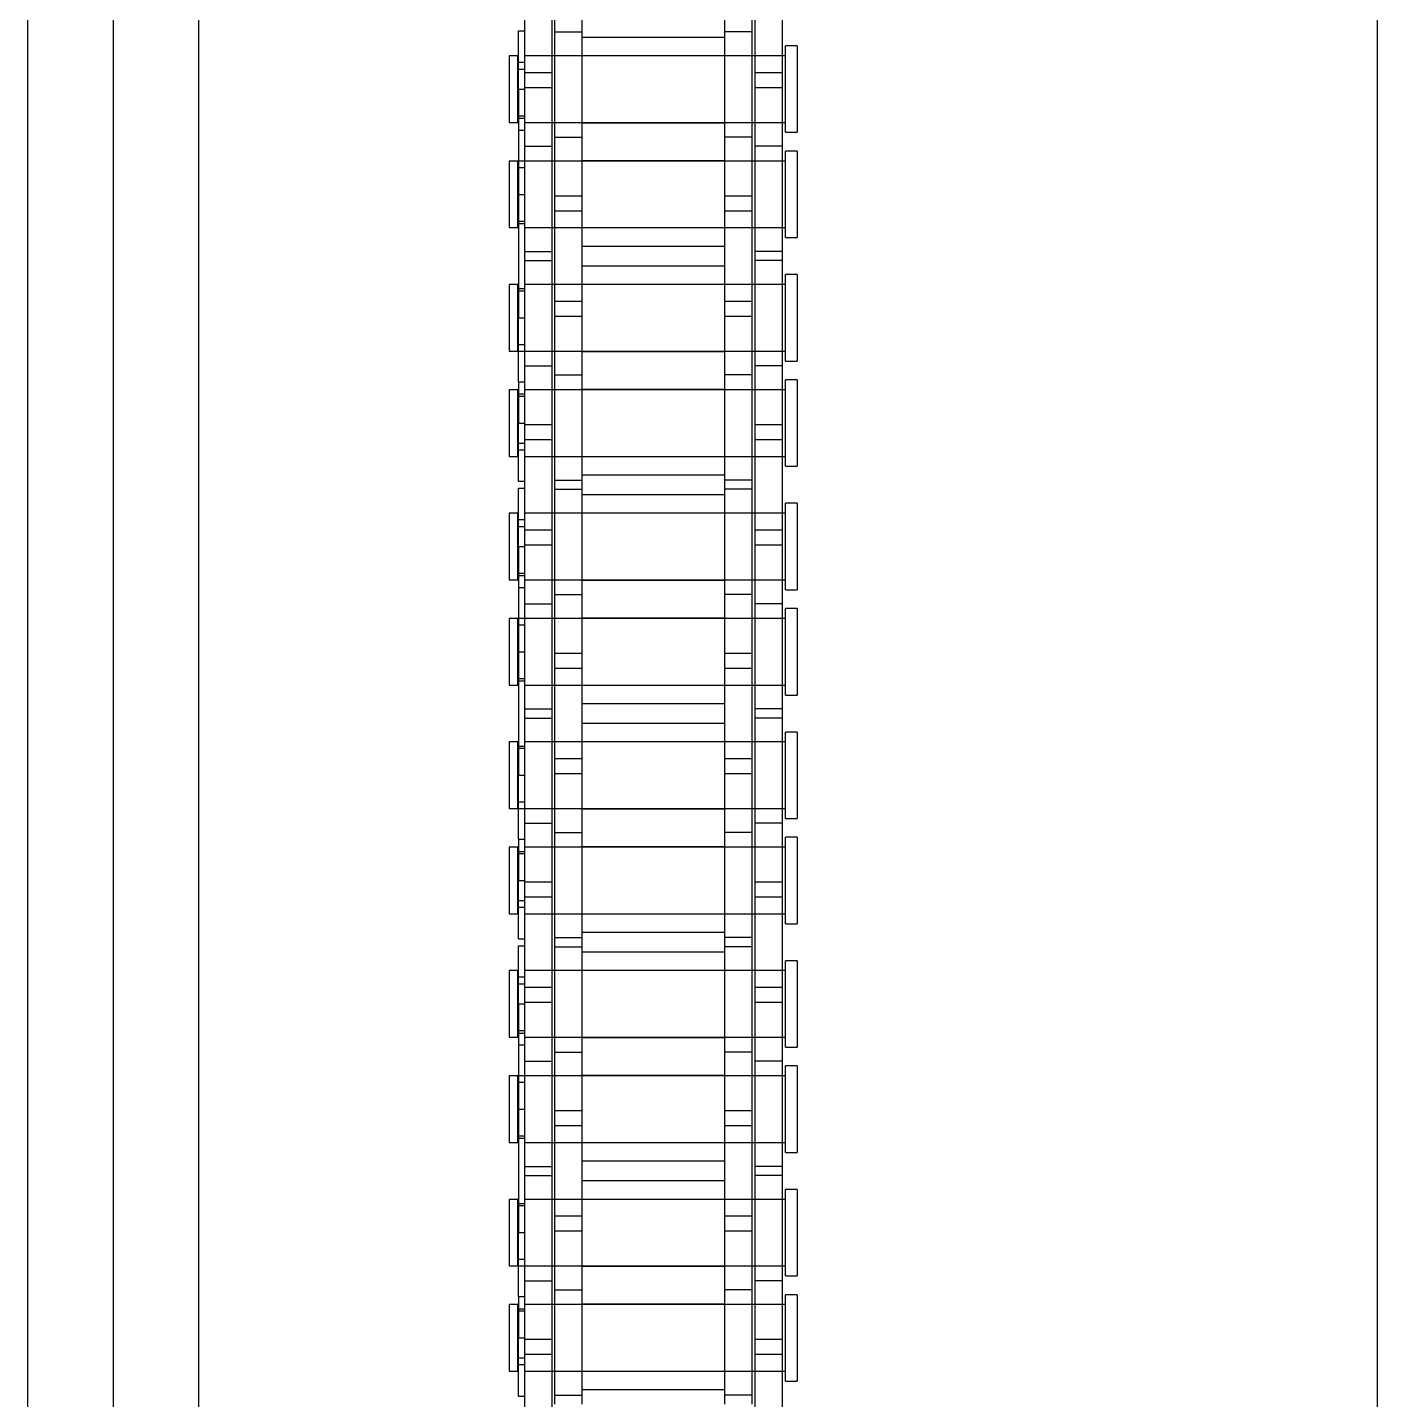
# Model space of a CAD drawing. Header units: metres. Extents: x 0 to 63075, y 0 to 44550.
# Drawn here: x 14100.6 to 14175.6, y 27492.5 to 27568.7 of the extents above; entities that cross this region are included whole.
import ezdxf

# ---------------------------------------------------------------- set-up
doc = ezdxf.new("R2010")
doc.units = ezdxf.units.M
doc.header["$LTSCALE"] = 75
doc.linetypes.add('HIDDEN2', pattern=[4.7625, 3.175, -1.5875])
for name, color, linetype in [('SDM', 7, 'Continuous'), ('SL4', 4, 'Continuous'), ('ST1', 7, 'HIDDEN2')]:
    doc.layers.add(name, color=color, linetype=linetype)

# ---------------------------------------------------------------- blocks, each defined once
blk = doc.blocks.new('A$Ca53c419a')
at = {"layer": 'SL4'}
for p, q in [((2334.737, 495.765), (1009.762, 495.765)), ((1009.762, 486.24), (2334.737, 486.24)), ((1009.762, 420.765), (2334.737, 420.765))]:
    blk.add_line(p, q, dxfattribs=at)
at = {"layer": 'ST1'}
for p, q in [((2334.737, 491.003), (1009.762, 491.003)), ((1009.762, 486.24), (2334.737, 486.24)), ((1097.174, 469), (1093.484, 469)), ((1093.484, 469), (1093.484, 468.526)), ((1097.174, 468.526), (1097.174, 469)), ((1103.022, 469), (1099.332, 469)), ((1099.332, 469), (1099.332, 468.526)), ((1103.022, 468.526), (1103.022, 469)), ((1109.874, 469), (1106.184, 469)), ((1106.184, 469), (1106.184, 468.526)), ((1109.874, 468.526), (1109.874, 469)), ((1115.722, 469), (1112.032, 469)), ((1112.032, 469), (1112.032, 468.526)), ((1115.722, 468.526), (1115.722, 469)), ((1122.574, 469), (1118.884, 469)), ((1118.884, 469), (1118.884, 468.526)), ((1122.574, 468.526), (1122.574, 469)), ((1128.422, 469), (1124.732, 469)), ((1124.732, 469), (1124.732, 468.526)), ((1128.422, 468.526), (1128.422, 469)), ((1135.274, 469), (1131.584, 469)), ((1131.584, 469), (1131.584, 468.526)), ((1135.274, 468.526), (1135.274, 469)), ((1141.122, 469), (1137.432, 469)), ((1137.432, 469), (1137.432, 468.526)), ((1141.122, 468.526), (1141.122, 469)), ((1147.974, 469), (1144.284, 469)), ((1144.284, 469), (1144.284, 468.526)), ((1147.974, 468.526), (1147.974, 469)), ((1153.822, 469), (1150.132, 469)), ((1150.132, 469), (1150.132, 468.526)), ((1153.822, 468.526), (1153.822, 469)), ((1160.674, 469), (1156.984, 469)), ((1156.984, 469), (1156.984, 468.526)), ((1160.674, 468.526), (1160.674, 469)), ((1166.522, 469), (1162.832, 469)), ((1162.832, 469), (1162.832, 468.526)), ((1166.522, 468.526), (1166.522, 469)), ((1094.397, 468.157), (1085.302, 468.157)), ((1092.098, 468.489), (1092.098, 468.157)), ((1092.098, 468.489), (1095.329, 468.489)), ((1093.484, 468.526), (1097.174, 468.526)), ((1093.484, 468.157), (1093.484, 466.637)), ((1093.484, 468.157), (1093.484, 453.659)), ((1093.853, 468.526), (1093.853, 468.157)), ((1094.222, 468.489), (1094.222, 468.157)), ((1095.257, 468.157), (1094.397, 468.157)), ((1094.397, 466.637), (1094.397, 468.157)), ((1104.352, 468.157), (1095.257, 468.157)), ((1095.257, 468.157), (1095.257, 466.637)), ((1095.329, 468.489), (1095.329, 468.157)), ((1097.625, 468.489), (1095.329, 468.489)), ((1096.805, 468.157), (1096.805, 468.526)), ((1096.948, 468.489), (1096.948, 468.157)), ((1097.174, 466.637), (1097.174, 468.157)), ((1097.174, 453.659), (1097.174, 468.157)), ((1097.625, 468.489), (1101.177, 468.489)), ((1097.625, 468.489), (1097.625, 468.157)), ((1098.504, 468.157), (1098.504, 466.637)), ((1099.332, 468.526), (1103.022, 468.526)), ((1099.332, 468.489), (1099.332, 466.637)), ((1099.332, 468.157), (1099.332, 453.659)), ((1099.701, 468.526), (1099.701, 468.157)), ((1101.177, 468.489), (1101.177, 468.157)), ((1113.877, 468.489), (1101.177, 468.489)), ((1102.653, 468.157), (1102.653, 468.526)), ((1102.796, 468.489), (1102.796, 468.157)), ((1103.022, 466.637), (1103.022, 468.157)), ((1103.022, 453.659), (1103.022, 468.157)), ((1104.352, 468.157), (1104.352, 466.637)), ((1110.702, 468.157), (1104.352, 468.157)), ((1104.854, 468.157), (1104.854, 466.637)), ((1106.184, 468.526), (1109.874, 468.526)), ((1106.184, 468.157), (1106.184, 466.637)), ((1106.184, 468.157), (1106.184, 453.659)), ((1106.41, 468.489), (1106.41, 468.157)), ((1106.553, 468.526), (1106.553, 468.157)), ((1108.029, 468.489), (1108.029, 468.157)), ((1109.505, 468.157), (1109.505, 468.526)), ((1109.874, 466.637), (1109.874, 468.489)), ((1109.874, 453.659), (1109.874, 468.157)), ((1110.702, 468.157), (1110.702, 466.637)), ((1119.797, 468.157), (1110.702, 468.157)), ((1111.581, 468.157), (1111.581, 468.489)), ((1112.032, 468.526), (1115.722, 468.526)), ((1112.032, 468.157), (1112.032, 466.637)), ((1112.032, 468.157), (1112.032, 453.659)), ((1112.258, 468.489), (1112.258, 468.157)), ((1112.401, 468.526), (1112.401, 468.157)), ((1113.877, 468.489), (1113.877, 468.157)), ((1113.877, 468.489), (1117.108, 468.489)), ((1113.949, 466.637), (1113.949, 468.157)), ((1114.809, 468.157), (1114.809, 466.637)), ((1114.984, 468.489), (1114.984, 468.157)), ((1115.353, 468.157), (1115.353, 468.526)), ((1115.722, 466.637), (1115.722, 468.157)), ((1115.722, 453.659), (1115.722, 468.157)), ((1117.108, 468.489), (1117.108, 468.157)), ((1117.498, 468.489), (1117.498, 468.157)), ((1117.498, 468.489), (1120.729, 468.489)), ((1118.884, 468.526), (1122.574, 468.526)), ((1118.884, 468.157), (1118.884, 466.637)), ((1118.884, 468.157), (1118.884, 453.659)), ((1119.253, 468.526), (1119.253, 468.157)), ((1119.622, 468.489), (1119.622, 468.157)), ((1120.657, 468.157), (1119.797, 468.157)), ((1119.797, 466.637), (1119.797, 468.157)), ((1129.752, 468.157), (1120.657, 468.157)), ((1120.657, 468.157), (1120.657, 466.637)), ((1120.729, 468.489), (1120.729, 468.157)), ((1123.025, 468.489), (1120.729, 468.489)), ((1122.205, 468.157), (1122.205, 468.526)), ((1122.348, 468.489), (1122.348, 468.157)), ((1122.574, 466.637), (1122.574, 468.157)), ((1122.574, 453.659), (1122.574, 468.157)), ((1123.025, 468.489), (1126.577, 468.489)), ((1123.025, 468.489), (1123.025, 468.157)), ((1123.904, 468.157), (1123.904, 466.637)), ((1124.732, 468.526), (1128.422, 468.526)), ((1124.732, 468.489), (1124.732, 466.637)), ((1124.732, 468.157), (1124.732, 453.659)), ((1125.101, 468.526), (1125.101, 468.157)), ((1126.577, 468.489), (1126.577, 468.157)), ((1139.277, 468.489), (1126.577, 468.489)), ((1128.053, 468.157), (1128.053, 468.526)), ((1128.196, 468.489), (1128.196, 468.157)), ((1128.422, 466.637), (1128.422, 468.157)), ((1128.422, 453.659), (1128.422, 468.157)), ((1129.752, 468.157), (1129.752, 466.637)), ((1136.102, 468.157), (1129.752, 468.157)), ((1130.254, 468.157), (1130.254, 466.637)), ((1131.584, 468.526), (1135.274, 468.526)), ((1131.584, 468.157), (1131.584, 466.637)), ((1131.584, 468.157), (1131.584, 453.659)), ((1131.81, 468.489), (1131.81, 468.157)), ((1131.953, 468.526), (1131.953, 468.157)), ((1133.429, 468.489), (1133.429, 468.157)), ((1134.905, 468.157), (1134.905, 468.526)), ((1135.274, 466.637), (1135.274, 468.489)), ((1135.274, 453.659), (1135.274, 468.157)), ((1136.102, 468.157), (1136.102, 466.637)), ((1145.197, 468.157), (1136.102, 468.157)), ((1136.981, 468.157), (1136.981, 468.489)), ((1137.432, 468.526), (1141.122, 468.526)), ((1137.432, 468.157), (1137.432, 466.637)), ((1137.432, 468.157), (1137.432, 453.659)), ((1137.658, 468.489), (1137.658, 468.157)), ((1137.801, 468.526), (1137.801, 468.157)), ((1139.277, 468.489), (1139.277, 468.157)), ((1139.277, 468.489), (1142.508, 468.489)), ((1139.349, 466.637), (1139.349, 468.157)), ((1140.209, 468.157), (1140.209, 466.637)), ((1140.384, 468.489), (1140.384, 468.157)), ((1140.753, 468.157), (1140.753, 468.526)), ((1141.122, 466.637), (1141.122, 468.157)), ((1141.122, 453.659), (1141.122, 468.157)), ((1142.508, 468.489), (1142.508, 468.157)), ((1142.898, 468.489), (1142.898, 468.157)), ((1142.898, 468.489), (1146.129, 468.489)), ((1144.284, 468.526), (1147.974, 468.526)), ((1144.284, 468.157), (1144.284, 466.637)), ((1144.284, 468.157), (1144.284, 453.659)), ((1144.653, 468.526), (1144.653, 468.157)), ((1145.022, 468.489), (1145.022, 468.157)), ((1146.057, 468.157), (1145.197, 468.157)), ((1145.197, 466.637), (1145.197, 468.157)), ((1155.152, 468.157), (1146.057, 468.157)), ((1146.057, 468.157), (1146.057, 466.637)), ((1146.129, 468.489), (1146.129, 468.157)), ((1148.425, 468.489), (1146.129, 468.489)), ((1147.605, 468.157), (1147.605, 468.526)), ((1147.748, 468.489), (1147.748, 468.157)), ((1147.974, 466.637), (1147.974, 468.157)), ((1147.974, 453.659), (1147.974, 468.157)), ((1148.425, 468.489), (1151.977, 468.489)), ((1148.425, 468.489), (1148.425, 468.157)), ((1149.304, 468.157), (1149.304, 466.637)), ((1150.132, 468.526), (1153.822, 468.526)), ((1150.132, 468.489), (1150.132, 466.637)), ((1150.132, 468.157), (1150.132, 453.659)), ((1150.501, 468.526), (1150.501, 468.157)), ((1151.977, 468.489), (1151.977, 468.157)), ((1164.677, 468.489), (1151.977, 468.489)), ((1153.453, 468.157), (1153.453, 468.526)), ((1153.596, 468.489), (1153.596, 468.157)), ((1153.822, 466.637), (1153.822, 468.157)), ((1153.822, 453.659), (1153.822, 468.157)), ((1155.152, 468.157), (1155.152, 466.637)), ((1161.502, 468.157), (1155.152, 468.157)), ((1155.654, 468.157), (1155.654, 466.637)), ((1156.984, 468.526), (1160.674, 468.526)), ((1156.984, 468.157), (1156.984, 466.637)), ((1156.984, 468.157), (1156.984, 453.659)), ((1157.21, 468.489), (1157.21, 468.157)), ((1157.353, 468.526), (1157.353, 468.157)), ((1158.829, 468.489), (1158.829, 468.157)), ((1160.305, 468.157), (1160.305, 468.526)), ((1160.674, 466.637), (1160.674, 468.489)), ((1160.674, 453.659), (1160.674, 468.157)), ((1161.502, 468.157), (1161.502, 466.637)), ((1170.597, 468.157), (1161.502, 468.157)), ((1162.381, 468.157), (1162.381, 468.489)), ((1162.832, 468.526), (1166.522, 468.526)), ((1162.832, 468.157), (1162.832, 466.637)), ((1162.832, 468.157), (1162.832, 453.659)), ((1163.058, 468.489), (1163.058, 468.157)), ((1163.201, 468.526), (1163.201, 468.157)), ((1164.677, 468.489), (1164.677, 468.157)), ((1164.677, 468.489), (1167.908, 468.489)), ((1164.749, 466.637), (1164.749, 468.157)), ((1165.609, 468.157), (1165.609, 466.637)), ((1165.784, 468.489), (1165.784, 468.157)), ((1166.153, 468.157), (1166.153, 468.526)), ((1166.522, 466.637), (1166.522, 468.157)), ((1166.522, 453.659), (1166.522, 468.157)), ((1167.908, 468.489), (1167.908, 468.157)), ((1094.397, 466.637), (1085.302, 466.637)), ((1098.002, 466.485), (1091.652, 466.485)), ((1092.154, 466.485), (1092.154, 464.965)), ((1093.484, 466.485), (1093.484, 464.965)), ((1095.257, 466.637), (1094.397, 466.637)), ((1104.352, 466.637), (1095.257, 466.637)), ((1097.174, 464.965), (1097.174, 466.485)), ((1098.002, 466.485), (1098.002, 464.965)), ((1107.097, 466.485), (1098.002, 466.485)), ((1099.332, 466.485), (1099.332, 464.965)), ((1101.249, 464.965), (1101.249, 466.485)), ((1102.109, 466.485), (1102.109, 464.965)), ((1103.022, 464.965), (1103.022, 466.485)), ((1110.702, 466.637), (1104.352, 466.637)), ((1106.184, 466.485), (1106.184, 464.965)), ((1107.957, 466.485), (1107.097, 466.485)), ((1107.097, 464.965), (1107.097, 466.485)), ((1117.052, 466.485), (1107.957, 466.485)), ((1107.957, 466.485), (1107.957, 464.965)), ((1109.874, 464.965), (1109.874, 466.485)), ((1119.797, 466.637), (1110.702, 466.637)), ((1111.204, 466.485), (1111.204, 464.965)), ((1112.032, 466.485), (1112.032, 464.965)), ((1115.722, 464.965), (1115.722, 466.485)), ((1117.052, 466.485), (1117.052, 464.965)), ((1123.402, 466.485), (1117.052, 466.485)), ((1117.554, 466.485), (1117.554, 464.965)), ((1118.884, 466.485), (1118.884, 464.965)), ((1120.657, 466.637), (1119.797, 466.637)), ((1129.752, 466.637), (1120.657, 466.637)), ((1122.574, 464.965), (1122.574, 466.485)), ((1123.402, 466.485), (1123.402, 464.965)), ((1132.497, 466.485), (1123.402, 466.485)), ((1124.732, 466.485), (1124.732, 464.965)), ((1126.649, 464.965), (1126.649, 466.485)), ((1127.509, 466.485), (1127.509, 464.965)), ((1128.422, 464.965), (1128.422, 466.485)), ((1136.102, 466.637), (1129.752, 466.637)), ((1131.584, 466.485), (1131.584, 464.965)), ((1133.357, 466.485), (1132.497, 466.485)), ((1132.497, 464.965), (1132.497, 466.485)), ((1142.452, 466.485), (1133.357, 466.485)), ((1133.357, 466.485), (1133.357, 464.965)), ((1135.274, 464.965), (1135.274, 466.485)), ((1145.197, 466.637), (1136.102, 466.637)), ((1136.604, 466.485), (1136.604, 464.965)), ((1137.432, 466.485), (1137.432, 464.965)), ((1141.122, 464.965), (1141.122, 466.485)), ((1142.452, 466.485), (1142.452, 464.965)), ((1148.802, 466.485), (1142.452, 466.485)), ((1142.954, 466.485), (1142.954, 464.965)), ((1144.284, 466.485), (1144.284, 464.965)), ((1146.057, 466.637), (1145.197, 466.637)), ((1155.152, 466.637), (1146.057, 466.637)), ((1147.974, 464.965), (1147.974, 466.485)), ((1148.802, 466.485), (1148.802, 464.965)), ((1157.897, 466.485), (1148.802, 466.485)), ((1150.132, 466.485), (1150.132, 464.965)), ((1152.049, 464.965), (1152.049, 466.485)), ((1152.909, 466.485), (1152.909, 464.965)), ((1153.822, 464.965), (1153.822, 466.485)), ((1161.502, 466.637), (1155.152, 466.637)), ((1156.984, 466.485), (1156.984, 464.965)), ((1158.757, 466.485), (1157.897, 466.485)), ((1157.897, 464.965), (1157.897, 466.485)), ((1167.852, 466.485), (1158.757, 466.485)), ((1158.757, 466.485), (1158.757, 464.965)), ((1160.674, 464.965), (1160.674, 466.485)), ((1170.597, 466.637), (1161.502, 466.637)), ((1162.004, 466.485), (1162.004, 464.965)), ((1162.832, 466.485), (1162.832, 464.965)), ((1166.522, 464.965), (1166.522, 466.485)), ((1167.852, 466.485), (1167.852, 464.965)), ((1174.202, 466.485), (1167.852, 466.485)), ((1098.002, 464.965), (1091.652, 464.965)), ((1092.437, 457.035), (1092.437, 464.965)), ((1093.484, 464.965), (1093.484, 457.035)), ((1097.174, 457.035), (1097.174, 464.965)), ((1097.217, 464.965), (1097.217, 457.035)), ((1107.097, 464.965), (1098.002, 464.965)), ((1099.289, 457.035), (1099.289, 464.965)), ((1099.332, 464.965), (1099.332, 457.035)), ((1103.022, 457.035), (1103.022, 464.965)), ((1104.069, 464.965), (1104.069, 457.035)), ((1105.137, 457.035), (1105.137, 464.965)), ((1106.184, 464.965), (1106.184, 457.035)), ((1107.957, 464.965), (1107.097, 464.965)), ((1117.052, 464.965), (1107.957, 464.965)), ((1109.874, 457.035), (1109.874, 464.965)), ((1109.917, 464.965), (1109.917, 457.035)), ((1111.989, 457.035), (1111.989, 464.965)), ((1112.032, 464.965), (1112.032, 457.035)), ((1115.722, 457.035), (1115.722, 464.965)), ((1116.769, 464.965), (1116.769, 457.035)), ((1123.402, 464.965), (1117.052, 464.965)), ((1117.837, 457.035), (1117.837, 464.965)), ((1118.884, 464.965), (1118.884, 457.035)), ((1122.574, 457.035), (1122.574, 464.965)), ((1122.617, 464.965), (1122.617, 457.035)), ((1132.497, 464.965), (1123.402, 464.965)), ((1124.689, 457.035), (1124.689, 464.965)), ((1124.732, 464.965), (1124.732, 457.035)), ((1128.422, 457.035), (1128.422, 464.965)), ((1129.469, 464.965), (1129.469, 457.035)), ((1130.537, 457.035), (1130.537, 464.965)), ((1131.584, 464.965), (1131.584, 457.035)), ((1133.357, 464.965), (1132.497, 464.965)), ((1142.452, 464.965), (1133.357, 464.965)), ((1135.274, 457.035), (1135.274, 464.965)), ((1135.317, 464.965), (1135.317, 457.035)), ((1137.389, 457.035), (1137.389, 464.965)), ((1137.432, 464.965), (1137.432, 457.035)), ((1141.122, 457.035), (1141.122, 464.965)), ((1142.169, 464.965), (1142.169, 457.035)), ((1148.802, 464.965), (1142.452, 464.965)), ((1143.237, 457.035), (1143.237, 464.965)), ((1144.284, 464.965), (1144.284, 457.035)), ((1147.974, 457.035), (1147.974, 464.965)), ((1148.017, 464.965), (1148.017, 457.035)), ((1157.897, 464.965), (1148.802, 464.965)), ((1150.089, 457.035), (1150.089, 464.965)), ((1150.132, 464.965), (1150.132, 457.035)), ((1153.822, 457.035), (1153.822, 464.965)), ((1154.869, 464.965), (1154.869, 457.035)), ((1155.937, 457.035), (1155.937, 464.965)), ((1156.984, 464.965), (1156.984, 457.035)), ((1158.757, 464.965), (1157.897, 464.965)), ((1167.852, 464.965), (1158.757, 464.965)), ((1160.674, 457.035), (1160.674, 464.965)), ((1160.717, 464.965), (1160.717, 457.035)), ((1162.789, 457.035), (1162.789, 464.965)), ((1162.832, 464.965), (1162.832, 457.035)), ((1166.522, 457.035), (1166.522, 464.965)), ((1167.569, 464.965), (1167.569, 457.035)), ((1174.202, 464.965), (1167.852, 464.965)), ((1098.002, 457.035), (1091.652, 457.035)), ((1092.154, 455.515), (1092.154, 457.035)), ((1093.484, 457.035), (1093.484, 455.515)), ((1097.174, 455.515), (1097.174, 457.035)), ((1098.002, 455.515), (1098.002, 457.035)), ((1107.097, 457.035), (1098.002, 457.035)), ((1099.332, 457.035), (1099.332, 455.515)), ((1101.249, 455.515), (1101.249, 457.035)), ((1102.109, 457.035), (1102.109, 455.515)), ((1103.022, 455.515), (1103.022, 457.035)), ((1106.184, 457.035), (1106.184, 455.515)), ((1107.957, 457.035), (1107.097, 457.035)), ((1107.097, 455.515), (1107.097, 457.035)), ((1117.052, 457.035), (1107.957, 457.035)), ((1107.957, 457.035), (1107.957, 455.515)), ((1109.874, 455.515), (1109.874, 457.035)), ((1111.204, 455.515), (1111.204, 457.035)), ((1112.032, 457.035), (1112.032, 455.515)), ((1115.722, 455.515), (1115.722, 457.035)), ((1117.052, 455.515), (1117.052, 457.035)), ((1123.402, 457.035), (1117.052, 457.035)), ((1117.554, 455.515), (1117.554, 457.035)), ((1118.884, 457.035), (1118.884, 455.515)), ((1122.574, 455.515), (1122.574, 457.035)), ((1123.402, 455.515), (1123.402, 457.035)), ((1132.497, 457.035), (1123.402, 457.035)), ((1124.732, 457.035), (1124.732, 455.515)), ((1126.649, 455.515), (1126.649, 457.035)), ((1127.509, 457.035), (1127.509, 455.515)), ((1128.422, 455.515), (1128.422, 457.035)), ((1131.584, 457.035), (1131.584, 455.515)), ((1133.357, 457.035), (1132.497, 457.035)), ((1132.497, 455.515), (1132.497, 457.035)), ((1142.452, 457.035), (1133.357, 457.035)), ((1133.357, 457.035), (1133.357, 455.515)), ((1135.274, 455.515), (1135.274, 457.035)), ((1136.604, 455.515), (1136.604, 457.035)), ((1137.432, 457.035), (1137.432, 455.515)), ((1141.122, 455.515), (1141.122, 457.035)), ((1142.452, 455.515), (1142.452, 457.035)), ((1148.802, 457.035), (1142.452, 457.035)), ((1142.954, 455.515), (1142.954, 457.035)), ((1144.284, 457.035), (1144.284, 455.515)), ((1147.974, 455.515), (1147.974, 457.035)), ((1148.802, 455.515), (1148.802, 457.035)), ((1157.897, 457.035), (1148.802, 457.035)), ((1150.132, 457.035), (1150.132, 455.515)), ((1152.049, 455.515), (1152.049, 457.035)), ((1152.909, 457.035), (1152.909, 455.515)), ((1153.822, 455.515), (1153.822, 457.035)), ((1156.984, 457.035), (1156.984, 455.515)), ((1158.757, 457.035), (1157.897, 457.035)), ((1157.897, 455.515), (1157.897, 457.035)), ((1167.852, 457.035), (1158.757, 457.035)), ((1158.757, 457.035), (1158.757, 455.515)), ((1160.674, 455.515), (1160.674, 457.035)), ((1162.004, 455.515), (1162.004, 457.035)), ((1162.832, 457.035), (1162.832, 455.515)), ((1166.522, 455.515), (1166.522, 457.035)), ((1167.852, 455.515), (1167.852, 457.035)), ((1174.202, 457.035), (1167.852, 457.035)), ((1094.397, 455.363), (1085.302, 455.363)), ((1098.002, 455.515), (1091.652, 455.515)), ((1093.484, 455.363), (1093.484, 453.843)), ((1095.257, 455.363), (1094.397, 455.363)), ((1094.397, 453.843), (1094.397, 455.363)), ((1104.352, 455.363), (1095.257, 455.363)), ((1095.257, 455.363), (1095.257, 453.843)), ((1097.174, 453.843), (1097.174, 455.363)), ((1107.097, 455.515), (1098.002, 455.515)), ((1098.504, 453.843), (1098.504, 455.363)), ((1099.332, 455.363), (1099.332, 453.843)), ((1103.022, 453.843), (1103.022, 455.363)), ((1104.352, 453.843), (1104.352, 455.363)), ((1110.702, 455.363), (1104.352, 455.363)), ((1104.854, 453.843), (1104.854, 455.363)), ((1106.184, 455.363), (1106.184, 453.843)), ((1107.957, 455.515), (1107.097, 455.515)), ((1117.052, 455.515), (1107.957, 455.515)), ((1109.874, 453.843), (1109.874, 455.363)), ((1110.702, 453.843), (1110.702, 455.363)), ((1119.797, 455.363), (1110.702, 455.363)), ((1112.032, 455.363), (1112.032, 453.843)), ((1113.949, 453.843), (1113.949, 455.363)), ((1114.809, 455.363), (1114.809, 453.843)), ((1115.722, 453.843), (1115.722, 455.363)), ((1123.402, 455.515), (1117.052, 455.515)), ((1118.884, 455.363), (1118.884, 453.843)), ((1120.657, 455.363), (1119.797, 455.363)), ((1119.797, 453.843), (1119.797, 455.363)), ((1129.752, 455.363), (1120.657, 455.363)), ((1120.657, 455.363), (1120.657, 453.843)), ((1122.574, 453.843), (1122.574, 455.363)), ((1132.497, 455.515), (1123.402, 455.515)), ((1123.904, 453.843), (1123.904, 455.363)), ((1124.732, 455.363), (1124.732, 453.843)), ((1128.422, 453.843), (1128.422, 455.363)), ((1129.752, 453.843), (1129.752, 455.363)), ((1136.102, 455.363), (1129.752, 455.363)), ((1130.254, 453.843), (1130.254, 455.363)), ((1131.584, 455.363), (1131.584, 453.843)), ((1133.357, 455.515), (1132.497, 455.515)), ((1142.452, 455.515), (1133.357, 455.515)), ((1135.274, 453.843), (1135.274, 455.363)), ((1136.102, 453.843), (1136.102, 455.363)), ((1145.197, 455.363), (1136.102, 455.363)), ((1137.432, 455.363), (1137.432, 453.843)), ((1139.349, 453.843), (1139.349, 455.363)), ((1140.209, 455.363), (1140.209, 453.843)), ((1141.122, 453.843), (1141.122, 455.363)), ((1148.802, 455.515), (1142.452, 455.515)), ((1144.284, 455.363), (1144.284, 453.843)), ((1146.057, 455.363), (1145.197, 455.363)), ((1145.197, 453.843), (1145.197, 455.363)), ((1155.152, 455.363), (1146.057, 455.363)), ((1146.057, 455.363), (1146.057, 453.843)), ((1147.974, 453.843), (1147.974, 455.363)), ((1157.897, 455.515), (1148.802, 455.515)), ((1149.304, 453.843), (1149.304, 455.363)), ((1150.132, 455.363), (1150.132, 453.843)), ((1153.822, 453.843), (1153.822, 455.363)), ((1155.152, 453.843), (1155.152, 455.363)), ((1161.502, 455.363), (1155.152, 455.363)), ((1155.654, 453.843), (1155.654, 455.363)), ((1156.984, 455.363), (1156.984, 453.843)), ((1158.757, 455.515), (1157.897, 455.515)), ((1167.852, 455.515), (1158.757, 455.515)), ((1160.674, 453.843), (1160.674, 455.363)), ((1161.502, 453.843), (1161.502, 455.363)), ((1170.597, 455.363), (1161.502, 455.363)), ((1162.832, 455.363), (1162.832, 453.843)), ((1164.749, 453.843), (1164.749, 455.363)), ((1165.609, 455.363), (1165.609, 453.843)), ((1166.522, 453.843), (1166.522, 455.363)), ((1174.202, 455.515), (1167.852, 455.515)), ((1094.397, 453.843), (1085.302, 453.843)), ((1092.93, 453.659), (1097.727, 453.659)), ((1092.93, 453.659), (1092.93, 453)), ((1095.257, 453.843), (1094.397, 453.843)), ((1104.352, 453.843), (1095.257, 453.843)), ((1097.727, 453), (1097.727, 453.659)), ((1098.778, 453.659), (1103.575, 453.659)), ((1098.778, 453.659), (1098.778, 453)), ((1103.575, 453), (1103.575, 453.659)), ((1110.702, 453.843), (1104.352, 453.843)), ((1105.63, 453.659), (1110.427, 453.659)), ((1105.63, 453.659), (1105.63, 453)), ((1110.427, 453), (1110.427, 453.659)), ((1119.797, 453.843), (1110.702, 453.843)), ((1111.478, 453.659), (1116.275, 453.659)), ((1111.478, 453.659), (1111.478, 453)), ((1116.275, 453), (1116.275, 453.659)), ((1118.33, 453.659), (1123.127, 453.659)), ((1118.33, 453.659), (1118.33, 453)), ((1120.657, 453.843), (1119.797, 453.843)), ((1129.752, 453.843), (1120.657, 453.843)), ((1123.127, 453), (1123.127, 453.659)), ((1124.178, 453.659), (1128.975, 453.659)), ((1124.178, 453.659), (1124.178, 453)), ((1128.975, 453), (1128.975, 453.659)), ((1136.102, 453.843), (1129.752, 453.843)), ((1131.03, 453.659), (1135.827, 453.659)), ((1131.03, 453.659), (1131.03, 453)), ((1135.827, 453), (1135.827, 453.659)), ((1145.197, 453.843), (1136.102, 453.843)), ((1136.878, 453.659), (1141.675, 453.659)), ((1136.878, 453.659), (1136.878, 453)), ((1141.675, 453), (1141.675, 453.659)), ((1143.73, 453.659), (1148.527, 453.659)), ((1143.73, 453.659), (1143.73, 453)), ((1146.057, 453.843), (1145.197, 453.843)), ((1155.152, 453.843), (1146.057, 453.843)), ((1148.527, 453), (1148.527, 453.659)), ((1149.578, 453.659), (1154.375, 453.659)), ((1149.578, 453.659), (1149.578, 453)), ((1154.375, 453), (1154.375, 453.659)), ((1161.502, 453.843), (1155.152, 453.843)), ((1156.43, 453.659), (1161.227, 453.659)), ((1156.43, 453.659), (1156.43, 453)), ((1161.227, 453), (1161.227, 453.659)), ((1170.597, 453.843), (1161.502, 453.843)), ((1162.278, 453.659), (1167.075, 453.659)), ((1162.278, 453.659), (1162.278, 453)), ((1167.075, 453), (1167.075, 453.659)), ((1097.727, 453), (1092.93, 453)), ((1103.575, 453), (1098.778, 453)), ((1110.427, 453), (1105.63, 453)), ((1116.275, 453), (1111.478, 453)), ((1123.127, 453), (1118.33, 453)), ((1128.975, 453), (1124.178, 453)), ((1135.827, 453), (1131.03, 453)), ((1141.675, 453), (1136.878, 453)), ((1148.527, 453), (1143.73, 453)), ((1154.375, 453), (1149.578, 453)), ((1161.227, 453), (1156.43, 453)), ((1167.075, 453), (1162.278, 453))]:
    blk.add_line(p, q, dxfattribs=at)

msp = doc.modelspace()

# ---------------------------------------------------------------- block references
at = {"layer": 'SDM', "rotation": 90}
msp.add_blockref('A$Ca53c419a', (14596.359, 26400.599), dxfattribs=at)

doc.saveas('drawing.dxf')
